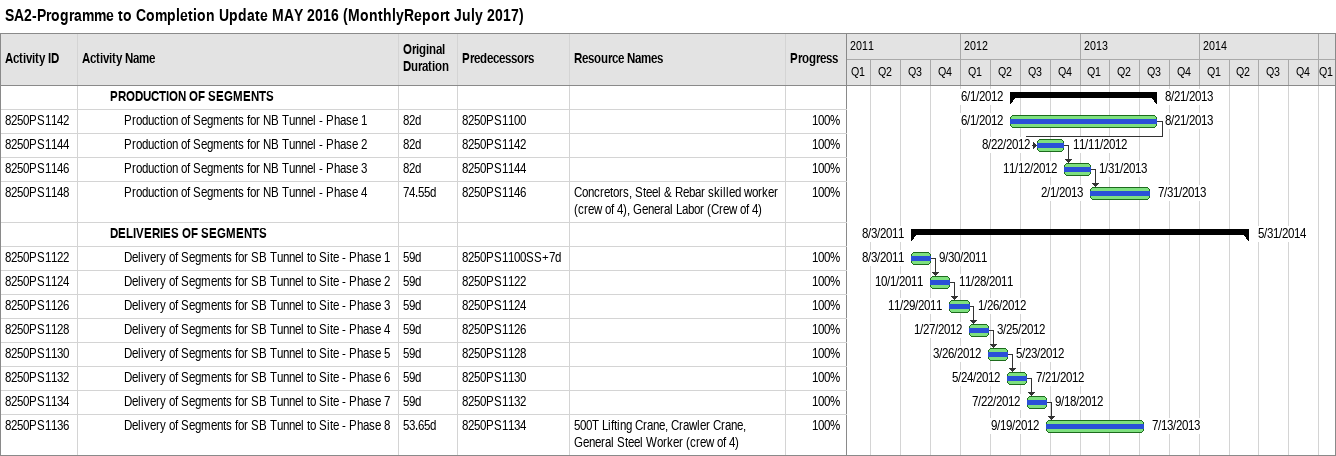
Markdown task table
SA2-Programme to Completion Update MAY 2016 (MonthlyReport July 2017)

| ID | Level | Task | Original duration | Start | Finish | Predecessors | Resources | % complete |
|---|---|---|---|---|---|---|---|---|
|  | 3 | **PRODUCTION OF SEGMENTS** |  | 2012-06-01 | 2013-08-21 |  |  |  |
| 8250PS1142 | 4 | Production of Segments for NB Tunnel - Phase 1 | 82d | 2012-06-01 | 2013-08-21 | 8250PS1100 |  | 100 |
| 8250PS1144 | 4 | Production of Segments for NB Tunnel - Phase 2 | 82d | 2012-08-22 | 2012-11-11 | 8250PS1142 |  | 100 |
| 8250PS1146 | 4 | Production of Segments for NB Tunnel - Phase 3 | 82d | 2012-11-12 | 2013-01-31 | 8250PS1144 |  | 100 |
| 8250PS1148 | 4 | Production of Segments for NB Tunnel - Phase 4 | 74.55d | 2013-02-01 | 2013-07-31 | 8250PS1146 | Concretors, Steel & Rebar skilled worker (crew of 4), General Labor (Crew of 4) | 100 |
|  | 3 | **DELIVERIES OF SEGMENTS** |  | 2011-08-03 | 2014-05-31 |  |  |  |
| 8250PS1122 | 4 | Delivery of Segments for SB Tunnel to Site - Phase 1 | 59d | 2011-08-03 | 2011-09-30 | 8250PS1100SS+7d |  | 100 |
| 8250PS1124 | 4 | Delivery of Segments for SB Tunnel to Site - Phase 2 | 59d | 2011-10-01 | 2011-11-28 | 8250PS1122 |  | 100 |
| 8250PS1126 | 4 | Delivery of Segments for SB Tunnel to Site - Phase 3 | 59d | 2011-11-29 | 2012-01-26 | 8250PS1124 |  | 100 |
| 8250PS1128 | 4 | Delivery of Segments for SB Tunnel to Site - Phase 4 | 59d | 2012-01-27 | 2012-03-25 | 8250PS1126 |  | 100 |
| 8250PS1130 | 4 | Delivery of Segments for SB Tunnel to Site - Phase 5 | 59d | 2012-03-26 | 2012-05-23 | 8250PS1128 |  | 100 |
| 8250PS1132 | 4 | Delivery of Segments for SB Tunnel to Site - Phase 6 | 59d | 2012-05-24 | 2012-07-21 | 8250PS1130 |  | 100 |
| 8250PS1134 | 4 | Delivery of Segments for SB Tunnel to Site - Phase 7 | 59d | 2012-07-22 | 2012-09-18 | 8250PS1132 |  | 100 |
| 8250PS1136 | 4 | Delivery of Segments for SB Tunnel to Site - Phase 8 | 53.65d | 2012-09-19 | 2013-07-13 | 8250PS1134 | 500T Lifting Crane, Crawler Crane, General Steel Worker (crew of 4) | 100 |
